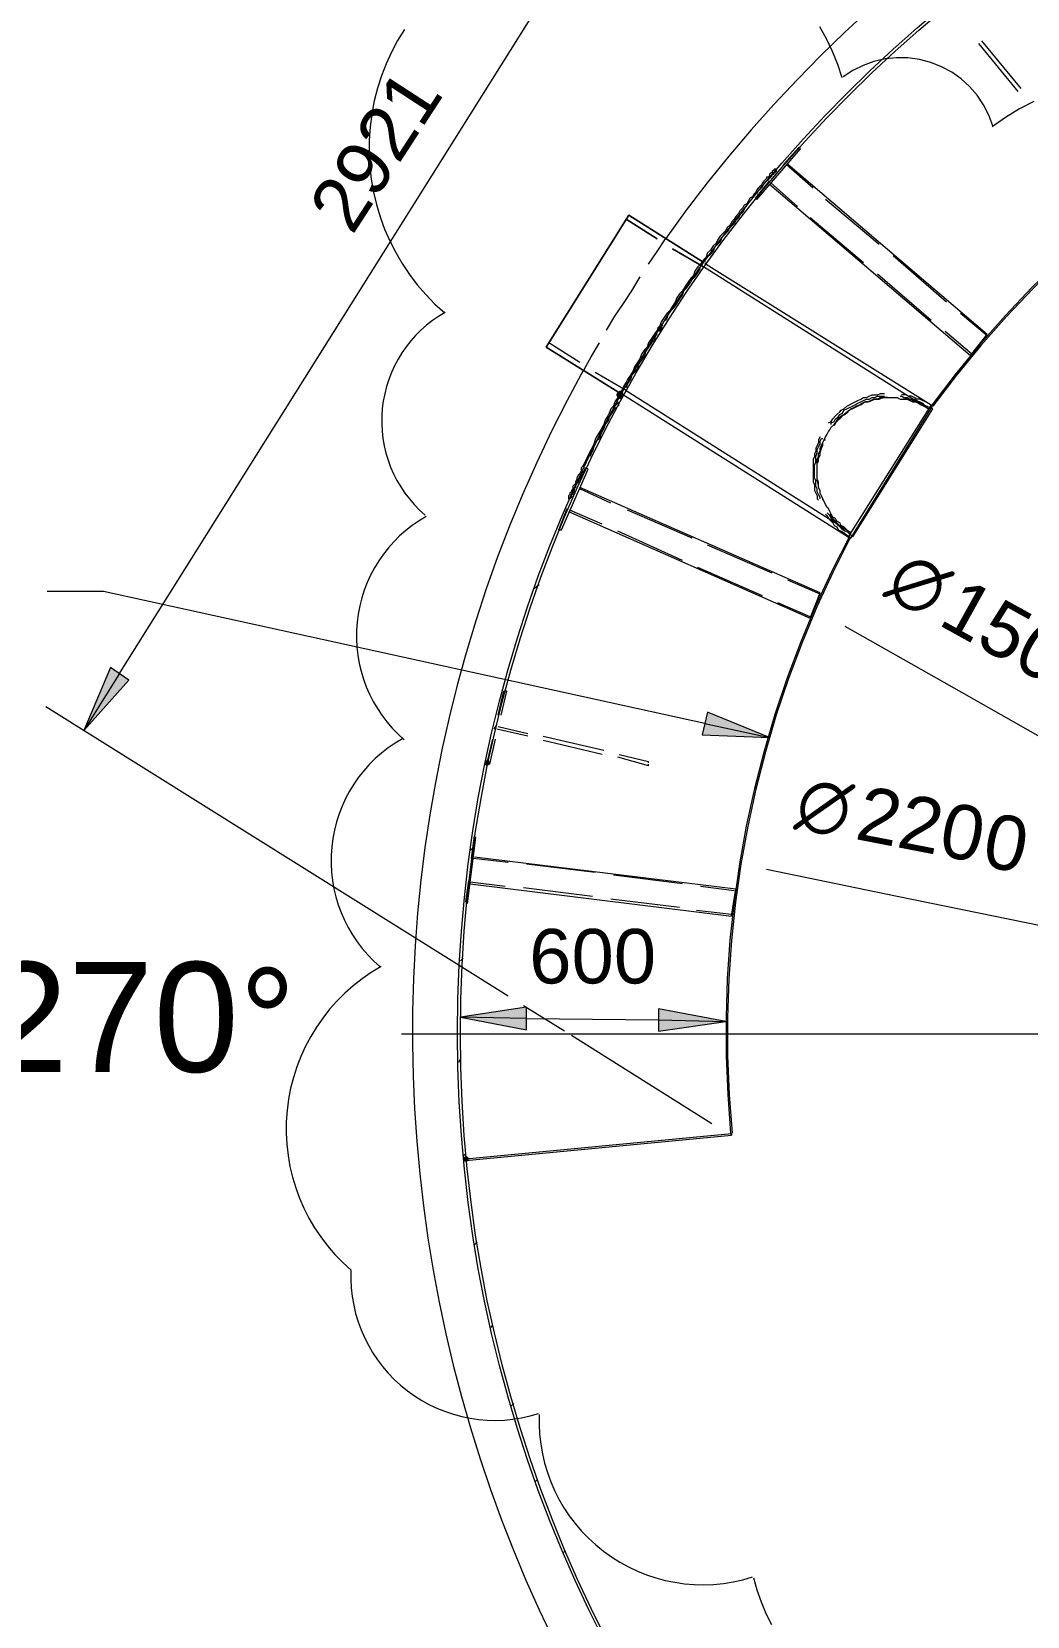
# Model space of a CAD drawing. Header units: millimetres. Extents: x 0 to 62767, y -13570 to 23963.
# Drawn here: x 29912 to 32163, y 8514 to 12097 of the extents above; entities that cross this region are included whole.
import ezdxf

# ---------------------------------------------------------------- set-up
doc = ezdxf.new("R2010")
doc.units = ezdxf.units.MM

msp = doc.modelspace()

# ---------------------------------------------------------------- hatches: boundary and pattern name
h = msp.add_hatch(color=7)
edge = h.paths.add_edge_path()
edge.add_arc((31332.623, 11424.97), 6.353, 0, 360)
h = msp.add_hatch(color=7)
edge = h.paths.add_edge_path()
edge.add_arc((31240.509, 11275.684), 6.353, 0, 360)
h = msp.add_hatch(color=7)
edge = h.paths.add_edge_path()
edge.add_arc((31243.686, 11278.86), 6.353, 0, 360)
h = msp.add_hatch(color=7)
edge = h.paths.add_edge_path()
edge.add_arc((31243.686, 11278.86), 6.353, 0, 360)
h = msp.add_hatch(color=7)
edge = h.paths.add_edge_path()
edge.add_arc((31243.686, 11272.508), 6.353, 0, 360)
h = msp.add_hatch(color=7)
h.dxf.hatch_style = 2
h.paths.add_polyline_path([(30090.697, 10659.486), (30030.347, 10516.553), (30131.988, 10630.9)])
h = msp.add_hatch(color=7)
h.dxf.hatch_style = 2
h.paths.add_polyline_path([(31427.91, 10507.024), (31580.371, 10500.672), (31440.616, 10557.845)])
h = msp.add_hatch(color=7)
edge = h.paths.add_edge_path()
edge.add_arc((30941.94, 10443.498), 6.353, 0, 360)
h = msp.add_hatch(color=7)
h.dxf.hatch_style = 2
h.paths.add_polyline_path([(31030.874, 9890.826), (30881.59, 9868.592), (31030.874, 9840.005)])
h = msp.add_hatch(color=7)
h.dxf.hatch_style = 2
h.paths.add_polyline_path([(31329.446, 9836.829), (31481.907, 9859.062), (31329.446, 9887.649)])
h = msp.add_hatch(color=7)
edge = h.paths.add_edge_path()
edge.add_arc((30894.294, 9547.787), 6.353, 0, 360)

# ---------------------------------------------------------------- linework, layer by layer
at = {"color": 7, "lineweight": 0}
for points in [[(30109.754, 10643.604), (31504.142, 12867.002)], [(31806.89, 12147.044), (31751.049, 12095.665), (31696.29, 12042.739), (31642.648, 11988.273), (31590.154, 11932.271), (31538.841, 11874.742), (31488.739, 11815.689), (31439.883, 11755.12), (31392.303, 11693.039), (31346.032, 11629.454)], [(30754.952, 12101.392), (30739.737, 12076.502), (30726.016, 12050.731), (30713.833, 12024.146), (30703.232, 11996.814), (30694.255, 11968.8), (30686.946, 11940.172), (30681.349, 11910.996), (30677.507, 11881.339), (30675.475, 11851.503), (30675.258, 11821.796), (30676.827, 11792.292), (30680.153, 11763.064), (30685.204, 11734.186), (30691.953, 11705.731), (30700.369, 11677.775), (30710.423, 11650.389), (30722.085, 11623.649), (30735.325, 11597.628), (30750.115, 11572.4), (30766.424, 11548.039), (30784.222, 11524.617), (30803.481, 11502.21), (30824.17, 11480.891), (30846.26, 11460.734)], [(31745.104, 11992.166), (31734.871, 12022.522), (31722.895, 12052.005), (31709.236, 12080.555), (31693.951, 12108.111)], [(33045.059, 12081.214), (32963.423, 12049.142), (32883.202, 12014.193), (32804.463, 11976.421), (32727.277, 11935.877), (32651.711, 11892.614), (32577.835, 11846.682), (32505.718, 11798.136), (32435.428, 11747.025), (32367.035, 11693.404), (32300.607, 11637.323), (32236.214, 11578.834), (32173.925, 11517.991), (32113.808, 11454.844), (32055.932, 11389.446), (32000.366, 11321.849), (31947.179, 11252.106)], [(33046.166, 12078.236), (32964.652, 12046.212), (32884.55, 12011.316), (32805.928, 11973.601), (32728.855, 11933.119), (32653.401, 11889.922), (32579.633, 11844.062), (32507.621, 11795.59), (32437.434, 11744.559), (32369.14, 11691.021), (32302.808, 11635.027), (32238.507, 11576.629), (32176.306, 11515.881), (32116.273, 11452.832), (32058.478, 11387.537), (32002.99, 11320.045), (31949.876, 11250.41)], [(32059.991, 12076.107), (32148.927, 11968.113)], [(32142.573, 11961.761), (32053.638, 12069.754)], [(32085.546, 11883.615), (32076.354, 11908.383), (32064.374, 11931.605), (32049.804, 11953.08), (32032.84, 11972.608), (32013.68, 11989.986), (31992.522, 12005.013), (31969.561, 12017.488), (31944.997, 12027.208), (31919.436, 12033.884), (31893.543, 12037.391), (31867.593, 12037.773), (31841.867, 12035.078), (31816.642, 12029.35), (31792.197, 12020.637), (31768.809, 12008.984), (31746.757, 11994.437)], [(32177.912, 11939.267), (32145.639, 11921.959), (32114.299, 11902.628), (32083.989, 11881.292)], [(31548.61, 11720.363), (31551.785, 11717.188), (31650.251, 11831.533), (31647.074, 11834.711)], [(31612.135, 11796.595), (31647.074, 11834.711)], [(31580.371, 11752.126), (32034.579, 11364.62), (32072.695, 11412.264), (31621.664, 11796.595)], [(31678.837, 11742.597), (31618.487, 11796.595)], [(31593.078, 11787.065), (31589.901, 11783.89), (31586.724, 11780.713), (31586.724, 11777.536), (31583.549, 11777.536), (31580.371, 11774.361), (31580.371, 11771.183), (31577.196, 11768.008), (31574.019, 11768.008), (31574.019, 11764.831), (31570.844, 11761.656), (31567.667, 11758.479), (31564.489, 11755.304), (31561.314, 11748.949), (31558.137, 11745.774), (31554.962, 11742.597), (31551.785, 11739.422), (31548.61, 11733.07), (31545.433, 11729.892), (31542.257, 11723.54), (31535.903, 11720.363), (31532.728, 11714.01), (31529.551, 11707.658), (31523.199, 11704.483), (31520.023, 11698.129), (31513.671, 11691.776), (31510.494, 11685.424), (31504.142, 11679.072), (31500.964, 11672.719), (31494.612, 11666.367), (31491.437, 11660.015), (31485.082, 11653.663), (31481.907, 11647.308), (31475.555, 11640.956), (31469.203, 11634.603), (31462.85, 11625.076), (31459.673, 11618.722), (31453.321, 11612.369), (31446.969, 11602.842), (31440.616, 11596.49), (31437.439, 11586.96), (31431.087, 11580.608), (31424.734, 11571.078), (31418.382, 11564.726), (31412.03, 11555.196), (31408.853, 11545.669), (31402.5, 11539.315), (31396.148, 11529.787), (31389.796, 11520.258), (31383.443, 11510.728), (31377.089, 11504.377), (31370.737, 11494.847), (31367.562, 11485.319), (31361.209, 11475.789), (31354.857, 11466.261), (31348.502, 11459.909), (31342.15, 11450.38), (31335.798, 11440.851), (31332.623, 11431.322), (31326.268, 11421.793), (31319.916, 11412.264), (31313.564, 11402.736), (31307.212, 11393.206), (31304.036, 11383.678), (31297.682, 11377.325), (31291.33, 11367.796), (31288.155, 11358.267), (31281.802, 11348.739), (31275.45, 11339.209), (31272.273, 11329.681), (31265.92, 11320.152), (31259.568, 11310.623), (31256.391, 11304.271), (31250.039, 11294.742), (31246.861, 11285.213), (31240.509, 11275.684), (31237.334, 11269.332), (31230.982, 11259.802), (31227.804, 11250.274), (31221.452, 11243.922), (31218.275, 11234.392), (31215.1, 11228.04), (31208.748, 11218.511), (31205.57, 11208.982), (31202.395, 11202.629), (31199.218, 11196.277), (31192.866, 11186.749), (31189.688, 11180.395), (31186.513, 11174.043), (31183.336, 11164.515), (31180.161, 11158.161), (31176.984, 11151.809), (31173.809, 11145.457), (31170.632, 11139.104), (31167.454, 11132.752), (31164.279, 11126.399), (31161.102, 11120.046), (31157.927, 11113.694), (31154.75, 11110.518), (31154.75, 11104.164), (31151.575, 11097.812), (31148.397, 11094.636), (31145.222, 11088.284), (31145.222, 11085.108), (31142.045, 11078.754), (31142.045, 11075.578), (31138.868, 11072.402), (31135.693, 11069.226), (31135.693, 11066.05), (31135.693, 11062.874), (31132.516, 11059.697), (31132.516, 11056.521), (31129.341, 11053.345), (31129.341, 11050.168), (31126.163, 11046.992), (31126.163, 11043.815), (31126.163, 11040.639)], [(31548.61, 11720.363), (31580.371, 11758.479)], [(31551.785, 11729.892), (31554.962, 11736.245), (31558.137, 11739.422), (31561.314, 11742.597), (31564.489, 11745.774), (31567.667, 11752.126), (31570.844, 11755.304), (31574.019, 11758.479), (31577.196, 11761.656), (31580.371, 11764.831), (31583.549, 11768.008), (31586.724, 11771.183), (31586.724, 11774.361), (31589.901, 11774.361), (31589.901, 11777.536), (31593.078, 11777.536), (31593.078, 11780.713), (31596.253, 11780.713), (31596.253, 11783.89)], [(31643.896, 11701.306), (31583.549, 11755.304)], [(31593.078, 11787.065), (31593.078, 11783.89)], [(31593.078, 11783.89), (31596.253, 11783.89)], [(31828.122, 11615.546), (31707.424, 11717.188)], [(31243.686, 11278.86), (31075.343, 11383.678), (31262.743, 11682.249), (31427.91, 11577.431)], [(31427.91, 11577.431), (31262.743, 11682.249), (31075.343, 11383.678)], [(31529.551, 11701.306), (31526.376, 11701.306), (31523.199, 11694.953), (31520.023, 11688.601), (31513.671, 11682.249), (31510.494, 11675.897), (31504.142, 11669.542), (31500.964, 11663.19), (31494.612, 11656.838), (31488.26, 11650.485), (31485.082, 11644.133), (31478.73, 11637.781), (31472.378, 11631.428), (31469.203, 11621.899), (31462.85, 11615.546), (31456.496, 11609.194), (31453.321, 11599.665), (31446.969, 11593.312), (31443.791, 11590.135)], [(31326.268, 11628.251), (31256.391, 11672.719)], [(31256.391, 11672.719), (31326.268, 11628.251)], [(31793.183, 11574.256), (31672.485, 11675.897)], [(31307.212, 11571.078), (31326.268, 11599.665), (31345.327, 11628.251)], [(31431.087, 11564.726), (31361.209, 11606.017)], [(31361.209, 11606.017), (31431.087, 11564.726)], [(31431.087, 11574.256), (31427.91, 11577.431)], [(31431.087, 11574.256), (31427.91, 11577.431)], [(31431.087, 11580.608), (31434.264, 11580.608), (31434.264, 11577.431)], [(31437.439, 11571.078), (31434.264, 11574.256)], [(31437.439, 11571.078), (31434.264, 11574.256)], [(31980.584, 11485.319), (31859.886, 11590.135)], [(31211.923, 11421.793), (31230.982, 11453.556), (31250.039, 11482.143), (31269.095, 11510.728), (31288.155, 11542.492)], [(31345.327, 11444.027), (31348.502, 11447.203), (31351.68, 11456.732), (31358.032, 11466.261), (31364.384, 11472.613), (31370.737, 11482.143), (31377.089, 11491.671), (31383.443, 11501.2), (31386.619, 11510.728), (31392.971, 11517.083), (31399.323, 11526.61), (31405.675, 11536.139), (31412.03, 11542.492), (31418.382, 11552.021), (31424.734, 11561.549)], [(31939.293, 11243.922), (31431.087, 11564.726)], [(31437.439, 11571.078), (31945.645, 11253.45)], [(31945.645, 11444.027), (31824.945, 11548.844)], [(30846.994, 11461.916), (30832.327, 11453.067), (30818.316, 11443.409), (30804.988, 11432.979), (30792.365, 11421.816), (30780.475, 11409.957), (30769.341, 11397.442), (30758.988, 11384.308), (30749.441, 11370.593), (30740.726, 11356.335), (30732.866, 11341.573), (30725.888, 11326.345), (30719.815, 11310.688), (30714.673, 11294.642), (30710.486, 11278.243), (30707.28, 11261.531), (30705.08, 11244.543), (30703.916, 11227.452), (30703.791, 11210.436), (30704.69, 11193.535), (30706.595, 11176.793), (30709.489, 11160.251), (30713.354, 11143.952), (30718.175, 11127.938), (30723.934, 11112.251), (30730.614, 11096.934), (30738.199, 11082.029), (30746.67, 11067.578), (30756.012, 11053.623), (30766.208, 11040.207), (30777.239, 11027.372), (30789.09, 11015.16), (30801.744, 11003.614)], [(31332.623, 11434.498), (31335.798, 11434.498), (31338.975, 11431.322)], [(32072.695, 11409.088), (32012.345, 11459.909)], [(31326.268, 11412.264), (31323.093, 11409.088), (31319.916, 11399.559), (31313.564, 11393.206), (31307.212, 11383.678), (31300.859, 11374.149), (31297.682, 11364.62), (31291.33, 11355.091), (31284.977, 11345.563), (31281.802, 11336.033), (31275.45, 11326.505), (31269.095, 11320.152), (31265.92, 11310.623), (31259.568, 11301.095), (31256.391, 11291.566)], [(31329.446, 11428.146), (31329.446, 11424.97)], [(32037.757, 11367.796), (31977.407, 11418.616)], [(31075.343, 11383.678), (31243.686, 11278.86)], [(31151.575, 11348.739), (31081.695, 11393.206)], [(31151.575, 11348.739), (31081.695, 11393.206)], [(31161.102, 11332.857), (31176.984, 11361.444), (31196.043, 11393.206)], [(31159.764, 11332.508), (31122.658, 11263.174), (31087.476, 11193.317), (31054.211, 11122.967), (31022.852, 11052.158), (30993.393, 10980.919), (30965.823, 10909.284), (30940.135, 10837.283), (30916.319, 10764.947), (30894.368, 10692.309), (30874.272, 10619.4), (30856.023, 10546.251), (30839.612, 10472.894), (30825.031, 10399.361), (30812.27, 10325.682), (30801.322, 10251.89), (30792.177, 10178.016), (30784.828, 10104.092), (30779.265, 10030.149), (30775.479, 9956.218), (30773.463, 9882.332), (30773.207, 9808.521), (30774.703, 9734.818), (30777.942, 9661.253), (30782.915, 9587.859), (30789.614, 9514.666), (30798.031, 9441.707), (30808.156, 9369.012), (30819.981, 9296.614), (30833.498, 9224.544), (30848.697, 9152.833), (30865.57, 9081.513), (30884.108, 9010.616), (30904.304, 8940.173), (30926.147, 8870.215), (30949.63, 8800.775), (30974.744, 8731.883), (31001.48, 8663.571), (31029.829, 8595.87), (31059.783, 8528.813), (31091.334, 8462.431)], [(31256.391, 11285.213), (31186.513, 11326.505)], [(31256.391, 11285.213), (31186.513, 11326.505)], [(31237.334, 11259.802), (31237.334, 11256.626), (31230.982, 11250.274), (31227.804, 11240.745), (31221.452, 11231.216), (31218.275, 11224.864), (31215.1, 11215.335), (31208.748, 11208.982), (31205.57, 11199.453), (31202.395, 11193.101), (31199.218, 11186.749), (31196.043, 11177.219), (31189.688, 11170.867), (31186.513, 11164.515), (31183.336, 11158.161), (31180.161, 11148.633), (31176.984, 11142.281), (31173.809, 11135.928)], [(31250.039, 11275.684), (31246.861, 11275.684)], [(31246.861, 11275.684), (31250.039, 11275.684)], [(31250.039, 11275.684), (31758.244, 10954.88), (31764.597, 10951.704)], [(31256.391, 11285.213), (31764.597, 10964.408)], [(31764.597, 10964.408), (31758.244, 10967.585), (31755.067, 10970.761), (31748.715, 10977.114), (31742.363, 10980.29), (31739.185, 10986.643), (31732.833, 10989.819), (31729.658, 10996.171), (31723.304, 10999.347), (31720.128, 11005.701), (31716.951, 11012.053), (31713.776, 11018.405), (31710.599, 11021.581), (31707.424, 11027.935), (31704.247, 11034.287), (31701.072, 11040.639), (31697.894, 11046.992), (31694.717, 11053.345), (31694.717, 11059.697), (31691.542, 11066.05), (31691.542, 11072.402), (31688.365, 11081.931), (31688.365, 11088.284), (31688.365, 11094.636), (31688.365, 11100.988), (31688.365, 11107.342), (31688.365, 11113.694), (31688.365, 11120.046), (31688.365, 11129.575), (31691.542, 11135.928), (31691.542, 11142.281), (31694.717, 11148.633), (31694.717, 11154.985), (31697.894, 11161.338), (31701.072, 11167.691), (31704.247, 11174.043), (31707.424, 11180.395), (31710.599, 11186.749), (31713.776, 11193.101), (31716.951, 11196.277), (31720.128, 11202.629), (31726.481, 11208.982), (31729.658, 11212.159), (31732.833, 11218.511), (31739.185, 11224.864), (31742.363, 11228.04), (31748.715, 11231.216), (31755.067, 11237.568), (31761.42, 11240.745), (31764.597, 11243.922), (31770.949, 11247.098), (31777.301, 11250.274), (31783.654, 11253.45), (31790.006, 11256.626), (31796.358, 11259.802), (31802.711, 11259.802), (31809.065, 11262.978), (31815.417, 11266.156), (31821.77, 11266.156), (31828.122, 11266.156), (31837.651, 11269.332), (31844.004, 11269.332), (31850.356, 11269.332), (31856.708, 11269.332), (31863.061, 11269.332), (31869.413, 11269.332), (31875.765, 11266.156), (31885.295, 11266.156), (31891.647, 11266.156), (31897.999, 11262.978), (31904.352, 11259.802), (31910.706, 11259.802), (31917.058, 11256.626), (31923.411, 11253.45), (31929.763, 11250.274), (31936.115, 11247.098), (31939.293, 11243.922)], [(31713.776, 11212.159), (31720.128, 11215.335), (31723.304, 11221.688), (31729.658, 11228.04), (31732.833, 11231.216), (31739.185, 11237.568), (31742.363, 11240.745), (31748.715, 11243.922), (31755.067, 11250.274), (31761.42, 11253.45), (31767.772, 11256.626), (31774.124, 11259.802), (31780.479, 11262.978), (31786.831, 11266.156), (31793.183, 11269.332), (31799.536, 11269.332), (31805.888, 11272.508), (31812.24, 11275.684), (31818.592, 11275.684), (31824.945, 11275.684), (31831.299, 11278.86), (31840.827, 11278.86)], [(31720.128, 11208.982), (31720.128, 11212.159), (31726.481, 11215.335), (31729.658, 11221.688), (31736.01, 11224.864), (31739.185, 11231.216), (31745.538, 11234.392), (31748.715, 11240.745), (31755.067, 11243.922), (31761.42, 11247.098), (31767.772, 11250.274), (31774.124, 11253.45), (31780.479, 11256.626), (31786.831, 11259.802), (31793.183, 11262.978), (31799.536, 11266.156), (31805.888, 11266.156), (31812.24, 11269.332), (31818.592, 11269.332), (31824.945, 11272.508), (31831.299, 11272.508), (31837.651, 11272.508), (31840.827, 11272.508)], [(31847.179, 11269.332), (31844.004, 11269.332), (31837.651, 11269.332), (31831.299, 11269.332), (31824.945, 11266.156), (31818.592, 11266.156), (31812.24, 11262.978), (31805.888, 11259.802), (31796.358, 11259.802), (31793.183, 11256.626), (31786.831, 11253.45), (31780.479, 11250.274), (31774.124, 11247.098), (31767.772, 11243.922), (31761.42, 11240.745), (31755.067, 11234.392), (31751.892, 11231.216), (31745.538, 11228.04), (31739.185, 11221.688), (31736.01, 11218.511), (31729.658, 11212.159), (31726.481, 11205.806)], [(31875.765, 11272.508), (31878.943, 11272.508), (31885.295, 11269.332), (31891.647, 11269.332), (31897.999, 11266.156), (31907.529, 11266.156), (31913.881, 11262.978), (31920.234, 11259.802), (31926.586, 11256.626), (31929.763, 11253.45), (31936.115, 11250.274), (31942.468, 11247.098)], [(31945.645, 11253.45), (31939.293, 11256.626), (31932.938, 11259.802), (31926.586, 11262.978), (31920.234, 11266.156), (31913.881, 11266.156), (31907.529, 11269.332), (31901.177, 11272.508), (31894.824, 11272.508), (31888.472, 11275.684), (31882.118, 11275.684), (31878.943, 11275.684)], [(31882.118, 11269.332), (31885.295, 11269.332), (31891.647, 11266.156), (31897.999, 11266.156), (31904.352, 11262.978), (31910.706, 11262.978), (31917.058, 11259.802), (31923.411, 11256.626), (31929.763, 11253.45), (31936.115, 11250.274), (31942.468, 11247.098), (31948.82, 11243.922)], [(31945.645, 11253.45), (31948.82, 11250.274)], [(31948.82, 11243.922), (31767.772, 10954.88), (31767.772, 10958.056)], [(31942.468, 11247.098), (31945.645, 11247.098), (31948.82, 11243.922)], [(31694.717, 11180.395), (31691.542, 11174.043), (31691.542, 11167.691), (31688.365, 11161.338), (31685.19, 11154.985), (31685.19, 11148.633), (31682.013, 11142.281), (31682.013, 11135.928), (31678.837, 11129.575), (31678.837, 11123.222), (31678.837, 11113.694), (31678.837, 11107.342), (31678.837, 11100.988), (31678.837, 11094.636), (31678.837, 11088.284), (31678.837, 11078.754), (31682.013, 11072.402), (31682.013, 11066.05), (31682.013, 11059.697), (31685.19, 11053.345), (31688.365, 11046.992), (31688.365, 11040.639), (31691.542, 11037.463)], [(31694.717, 11040.639), (31694.717, 11043.815), (31691.542, 11050.168), (31688.365, 11056.521), (31688.365, 11062.874), (31685.19, 11069.226), (31685.19, 11075.578), (31685.19, 11081.931), (31682.013, 11088.284), (31682.013, 11097.812), (31682.013, 11104.164), (31682.013, 11110.518), (31682.013, 11116.87), (31685.19, 11123.222), (31685.19, 11129.575), (31685.19, 11135.928), (31688.365, 11145.457), (31688.365, 11151.809), (31691.542, 11158.161), (31694.717, 11164.515), (31694.717, 11170.867), (31697.894, 11177.219), (31701.072, 11177.219)], [(31701.072, 11037.463), (31701.072, 11040.639), (31697.894, 11046.992), (31694.717, 11053.345), (31694.717, 11059.697), (31691.542, 11066.05), (31691.542, 11072.402), (31691.542, 11078.754), (31688.365, 11085.108), (31688.365, 11091.46), (31688.365, 11100.988), (31688.365, 11107.342), (31688.365, 11113.694), (31688.365, 11120.046), (31691.542, 11126.399), (31691.542, 11132.752), (31694.717, 11139.104), (31694.717, 11145.457), (31697.894, 11154.985), (31701.072, 11161.338), (31701.072, 11167.691), (31704.247, 11174.043), (31707.424, 11174.043)], [(31103.929, 10970.761), (31110.281, 10970.761), (31170.632, 11107.342), (31164.279, 11110.518)], [(31145.222, 11062.874), (31164.279, 11110.518)], [(31157.927, 11104.164), (31157.927, 11100.988), (31154.75, 11097.812), (31154.75, 11091.46), (31151.575, 11088.284), (31148.397, 11081.931), (31148.397, 11078.754), (31145.222, 11075.578), (31142.045, 11069.226), (31142.045, 11066.05), (31138.868, 11062.874), (31138.868, 11059.697), (31138.868, 11056.521), (31135.693, 11053.345), (31135.693, 11050.168), (31132.516, 11050.168), (31132.516, 11046.992), (31132.516, 11043.815), (31129.341, 11040.639)], [(31126.163, 11012.053), (31672.485, 10770.656), (31694.717, 10827.829), (31151.575, 11066.05)], [(31129.341, 11040.639), (31126.163, 11040.639)], [(31221.452, 11031.111), (31151.575, 11062.874)], [(30804.389, 11000.86), (30788.23, 10991.111), (30772.795, 10980.47), (30758.111, 10968.98), (30744.205, 10956.681), (30731.105, 10943.617), (30718.839, 10929.829), (30707.433, 10915.359), (30696.916, 10900.25), (30687.314, 10884.542), (30678.655, 10868.279), (30670.967, 10851.502), (30664.277, 10834.253), (30658.612, 10816.575), (30653.999, 10798.509), (30650.467, 10780.097), (30648.043, 10761.381), (30646.76, 10742.553), (30646.623, 10723.805), (30647.614, 10705.186), (30649.712, 10686.741), (30652.9, 10668.517), (30657.159, 10650.561), (30662.47, 10632.918), (30668.815, 10615.636), (30676.174, 10598.761), (30684.53, 10582.34), (30693.863, 10566.42), (30704.155, 10551.046), (30715.387, 10536.265), (30727.541, 10522.125), (30740.597, 10508.671), (30754.537, 10495.95)], [(31103.929, 10970.761), (31122.988, 11018.405)], [(31202.395, 10983.466), (31129.341, 11015.229)], [(31405.675, 10951.704), (31259.568, 11015.229)], [(31707.424, 11005.701), (31710.599, 11002.524), (31713.776, 10996.171), (31716.951, 10992.995), (31723.304, 10986.643), (31726.481, 10980.29), (31732.833, 10977.114), (31736.01, 10970.761), (31742.363, 10967.585), (31748.715, 10964.408), (31755.067, 10958.056), (31758.244, 10954.88)], [(31761.42, 10961.232), (31758.244, 10964.408), (31751.892, 10967.585), (31745.538, 10970.761), (31739.185, 10977.114), (31736.01, 10980.29), (31729.658, 10986.643), (31726.481, 10989.819), (31720.128, 10996.171), (31716.951, 11002.524), (31713.776, 11005.701), (31710.599, 11008.877)], [(31767.772, 10954.88), (31761.42, 10961.232), (31758.244, 10964.408), (31751.892, 10967.585), (31745.538, 10973.938), (31742.363, 10977.114), (31736.01, 10983.466), (31732.833, 10986.643), (31726.481, 10992.995), (31723.304, 10996.171), (31720.128, 11002.524), (31716.951, 11005.701)], [(31383.443, 10900.883), (31237.334, 10967.585)], [(31586.724, 10872.297), (31440.616, 10935.822)], [(31761.158, 10955.548), (31721.517, 10877.308), (31684.844, 10797.86), (31651.157, 10717.289), (31620.471, 10635.68), (31592.805, 10553.118), (31568.175, 10469.687), (31546.598, 10385.473), (31528.091, 10300.559), (31512.67, 10215.031), (31500.352, 10128.973), (31491.155, 10042.47), (31485.094, 9955.607), (31482.188, 9868.469), (31482.453, 9781.139), (31485.906, 9693.704), (31492.563, 9606.247)], [(31763.749, 10953.652), (31724.182, 10875.521), (31687.578, 10796.185), (31653.955, 10715.728), (31623.33, 10634.236), (31595.718, 10551.792), (31571.138, 10468.481), (31549.606, 10384.389), (31531.138, 10299.598), (31515.752, 10214.195), (31503.465, 10128.264), (31494.292, 10041.889), (31488.252, 9955.154), (31485.36, 9868.145), (31485.634, 9780.946), (31489.091, 9693.641), (31495.747, 9606.315)], [(31761.42, 10961.232), (31764.597, 10958.056), (31767.772, 10958.056)], [(31564.489, 10821.476), (31418.382, 10885.001)], [(31694.717, 10824.652), (31621.664, 10856.415)], [(31434.264, 10532.435), (30074.815, 10831.005), (29947.762, 10831.005)], [(31672.485, 10773.832), (31599.43, 10805.594)], [(32727.009, 10198.925), (32015.522, 10602.312), (31751.892, 10751.598)], [(30109.754, 10643.604), (30030.347, 10516.553)], [(30967.349, 10551.493), (30980.054, 10605.489)], [(30973.701, 10551.493), (30986.408, 10605.489)], [(30986.408, 10605.489), (30983.231, 10605.489), (30980.054, 10605.489)], [(30989.583, 9916.236), (29944.587, 10570.549)], [(30750.456, 10498.191), (30733.966, 10488.242), (30718.214, 10477.383), (30703.228, 10465.657), (30689.037, 10453.106), (30675.669, 10439.774), (30663.151, 10425.703), (30651.511, 10410.936), (30640.778, 10395.516), (30630.979, 10379.487), (30622.143, 10362.89), (30614.297, 10345.769), (30607.469, 10328.166), (30601.688, 10310.125), (30596.981, 10291.688), (30593.377, 10272.899), (30590.902, 10253.799), (30589.594, 10234.585), (30589.454, 10215.453), (30590.464, 10196.452), (30592.606, 10177.628), (30595.859, 10159.031), (30600.206, 10140.706), (30605.626, 10122.701), (30612.1, 10105.065), (30619.611, 10087.844), (30628.138, 10071.086), (30637.663, 10054.839), (30648.166, 10039.15), (30659.628, 10024.066), (30672.031, 10009.635), (30685.355, 9995.906), (30699.582, 9982.924)], [(31034.052, 10503.848), (30964.174, 10519.729)], [(30967.349, 10526.082), (31034.052, 10510.2)], [(31068.99, 10503.848), (31205.57, 10472.086)], [(31434.264, 10532.435), (31580.371, 10500.672)], [(30941.94, 10443.498), (30954.645, 10497.496)], [(30948.292, 10440.322), (30960.997, 10497.496)], [(31202.395, 10462.556), (31068.99, 10494.319)], [(31240.509, 10462.556), (31307.212, 10446.675)], [(30948.292, 10440.322), (30945.115, 10440.322)], [(31307.212, 10437.146), (31237.334, 10456.204)], [(31307.212, 10443.498), (31307.212, 10446.675)], [(31307.212, 10437.146), (31307.212, 10440.322)], [(30894.294, 10129.047), (30897.472, 10125.87), (30916.529, 10275.155), (30913.354, 10275.155)], [(30907.001, 10227.511), (30913.354, 10278.332)], [(30913.354, 10275.155), (30913.354, 10278.332)], [(30903.824, 10170.338), (31494.612, 10097.283), (31504.142, 10157.633), (30913.354, 10230.687)], [(30989.583, 10217.982), (30910.176, 10227.511)], [(31186.513, 10195.748), (31030.874, 10214.806)], [(30894.294, 10129.047), (30900.647, 10176.69)], [(31383.443, 10170.338), (31227.804, 10189.396)], [(32304.564, 10052.816), (31869.413, 10141.752), (31574.019, 10202.101)], [(30983.231, 10163.986), (30903.824, 10173.514)], [(31180.161, 10141.752), (31024.522, 10160.81)], [(31500.964, 10154.457), (31424.734, 10163.986)], [(31377.089, 10116.341), (31221.452, 10135.399)], [(31494.612, 10100.461), (31415.205, 10109.989)], [(30702.238, 9982.875), (30680.279, 9969.626), (30659.302, 9955.166), (30639.347, 9939.55), (30620.449, 9922.837), (30602.647, 9905.083), (30585.977, 9886.345), (30570.477, 9866.681), (30556.184, 9846.147), (30543.136, 9824.801), (30531.369, 9802.7), (30520.921, 9779.901), (30511.829, 9756.46), (30504.13, 9732.435), (30497.862, 9707.884), (30493.062, 9682.863), (30489.767, 9657.429), (30488.025, 9631.841), (30487.839, 9606.364), (30489.184, 9581.061), (30492.036, 9555.995), (30496.368, 9531.229), (30502.156, 9506.826), (30509.374, 9482.851), (30517.996, 9459.365), (30527.997, 9436.433), (30539.352, 9414.117), (30552.036, 9392.481), (30566.022, 9371.588), (30581.286, 9351.502), (30597.803, 9332.286), (30615.546, 9314.002), (30634.491, 9296.715)], [(31116.636, 9836.829), (31024.522, 9894.002)], [(31030.874, 9865.416), (30881.59, 9868.592)], [(31030.874, 9865.416), (31329.446, 9862.24)], [(31329.446, 9862.24), (31481.907, 9859.062)], [(34054.696, 9830.476), (30748.187, 9830.476)], [(34080.105, 9830.476), (30754.539, 9830.476)], [(31450.144, 9627.195), (31132.516, 9827.3)], [(32339.503, 9830.476), (32069.52, 9830.476)], [(31494.612, 9604.96), (30894.294, 9547.787)], [(31491.437, 9604.96), (31494.612, 9604.96), (31494.612, 9601.784)], [(30894.294, 9544.611), (31494.612, 9601.784)], [(30634.109, 9295.799), (30633.905, 9275.96), (30634.9, 9256.276), (30637.069, 9236.795), (30640.391, 9217.564), (30644.842, 9198.631), (30650.402, 9180.043), (30657.047, 9161.849), (30664.755, 9144.097), (30673.503, 9126.833), (30683.269, 9110.106), (30694.031, 9093.963), (30705.765, 9078.453), (30718.451, 9063.622), (30732.064, 9049.519), (30746.584, 9036.191), (30761.987, 9023.686), (30778.121, 9012.141), (30794.815, 9001.665), (30812.018, 8992.268), (30829.676, 8983.959), (30847.739, 8976.746), (30866.154, 8970.639), (30884.869, 8965.647), (30903.832, 8961.778), (30922.991, 8959.042), (30942.295, 8957.448), (30961.691, 8957.005), (30981.127, 8957.721), (31000.552, 8959.606), (31019.913, 8962.668), (31039.158, 8966.918), (31058.236, 8972.363)], [(31059.77, 8970.449), (31059.539, 8947.901), (31060.669, 8925.528), (31063.134, 8903.386), (31066.91, 8881.528), (31071.97, 8860.009), (31078.289, 8838.883), (31085.841, 8818.204), (31094.602, 8798.027), (31104.545, 8778.405), (31115.645, 8759.393), (31127.876, 8741.046), (31141.214, 8723.417), (31155.632, 8706.561), (31171.105, 8690.531), (31187.607, 8675.383), (31205.114, 8661.171), (31223.452, 8648.048), (31242.427, 8636.142), (31261.979, 8625.461), (31282.049, 8616.017), (31302.579, 8607.819), (31323.509, 8600.878), (31344.78, 8595.204), (31366.333, 8590.807), (31388.109, 8587.697), (31410.05, 8585.885), (31432.095, 8585.381), (31454.186, 8586.195), (31476.263, 8588.337), (31498.269, 8591.818), (31520.143, 8596.648), (31541.827, 8602.836)], [(31544.04, 8601.176), (31551.954, 8573.543), (31561.466, 8546.62), (31572.527, 8520.464), (31585.084, 8495.131)]]:
    msp.add_lwpolyline(points, dxfattribs=at)
at = {"color": 179, "lineweight": 0, "true_color": 0x1e1e47}
for points in [[(31227.804, 11240.745), (31240.509, 11253.45)], [(31046.756, 10837.357), (31059.461, 10846.887)], [(30957.822, 10519.729), (30964.174, 10529.258)], [(30903.824, 10246.569), (30913.354, 10252.921)], [(30881.59, 9995.643), (30887.942, 10001.996)], [(30878.415, 9766.951), (30881.59, 9773.303)], [(30887.942, 9554.14), (30894.294, 9560.492)], [(30913.354, 9354.034), (30919.706, 9360.387)], [(30951.467, 9166.633), (30954.645, 9172.985)], [(30995.936, 8988.762), (31002.288, 8995.114)], [(31049.933, 8817.242), (31056.286, 8823.595)], [(31113.459, 8658.428), (31119.811, 8661.604)]]:
    msp.add_lwpolyline(points, dxfattribs=at)
at = {"color": 7, "lineweight": 0}
for points in [[(31764.597, 10951.704), (31948.82, 11250.274), (31945.645, 11253.45), (31758.244, 10954.88)], [(30090.697, 10659.486), (30030.347, 10516.553), (30131.988, 10630.9)], [(31427.91, 10507.024), (31580.371, 10500.672), (31440.616, 10557.845)], [(31030.874, 9890.826), (30881.59, 9868.592), (31030.874, 9840.005)], [(31329.446, 9836.829), (31481.907, 9859.062), (31329.446, 9887.649)]]:
    msp.add_lwpolyline(points, close=True, dxfattribs=at)
for radius in [3006.35, 2999.997]:
    msp.add_circle((33881.588, 9832.063), radius, dxfattribs=at)

# ---------------------------------------------------------------- texts
at = {"color": 7, "attachment_point": 1}
for s, insert, char_height, rotation in [('{\\fArial|b0|i0|c0;2921}', (30533.756, 11701.662), 123.12402, 57), ('{\\fAIGDT|b0|i0|c0;n}', (31894.026, 10929.532), 116.28306, 331), ('{\\fArial|b0|i0|c0;1500}', (32018.042, 10865.636), 123.12322, 331), ('{\\fAIGDT|b0|i0|c0;n}', (31656.557, 10414.713), 116.28331, 349), ('{\\fArial|b0|i0|c0;220}', (31794.443, 10392.841), 123.12352, 349), ('{\\fArial|b0|i0|c0;0}', (32080.306, 10332.492), 123.12352, 349)]:
    msp.add_mtext(s, dxfattribs=dict(at, insert=insert, char_height=char_height, rotation=rotation))
for s, insert, char_height in [('{\\fArial|b0|i0|c0;600}', (31037.229, 10067.946), 123.12307), ('{\\fArial|b0|i0|c0;270}', (29801.655, 9993.244), 248.52735), ('{\\fAIGDT|b0|i0|c0;~}', (30382.914, 9979.563), 234.84694)]:
    msp.add_mtext(s, dxfattribs=dict(at, insert=insert, char_height=char_height))

doc.saveas('drawing.dxf')
